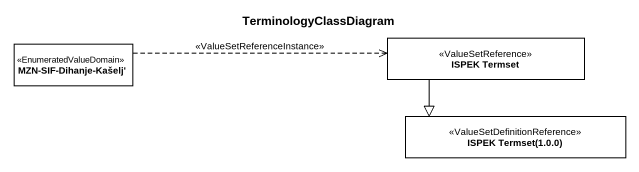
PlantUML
@startuml
title TerminologyClassDiagram
hide circle
hide empty members
enum "MZN-SIF-Dihanje-Kašelj'" as MZN_SIF_Dihanje_Kašelj <<EnumeratedValueDomain>>
enum "ISPEK Termset" as ISPEK_Termset <<ValueSetReference>>
enum "ISPEK Termset(1.0.0)" as ISPEK_Termset_1_0_0 <<ValueSetDefinitionReference>>
MZN_SIF_Dihanje_Kašelj .right.> ISPEK_Termset : <<ValueSetReferenceInstance>>
ISPEK_Termset --|> ISPEK_Termset_1_0_0
@enduml
